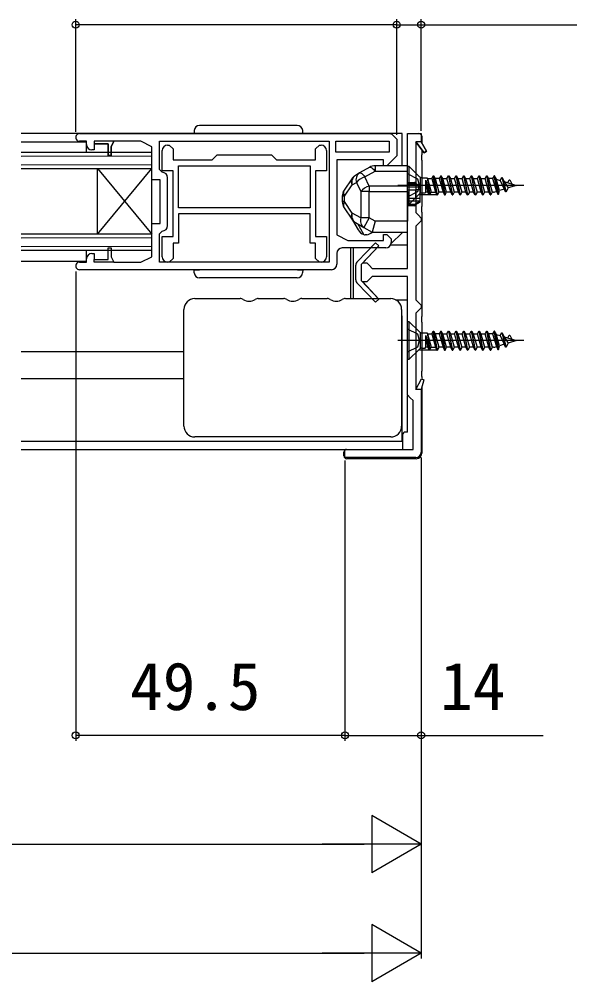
# Model space of a CAD drawing. Units: millimetres, scale not verified. Extents: x -525 to 525, y -782 to 777.
# Drawn here: x -14.4 to 88, y -533.8 to -357 of the extents above; entities that cross this region are included whole.
import ezdxf
from ezdxf.enums import TextEntityAlignment as Align

# ---------------------------------------------------------------- set-up
doc = ezdxf.new("R2010")
doc.units = ezdxf.units.MM
doc.header["$LTSCALE"] = 4
for name, color, linetype in [('0-2_YKK_11', 7, 'Continuous'), ('0-3_YKK_12', 2, 'Continuous'), ('0-4_YKK_13', 4, 'Continuous'), ('0-6_YKK_D', 6, 'Continuous')]:
    doc.layers.add(name, color=color, linetype=linetype)
doc.styles.add('ＭＳ ゴシック', font='')
doc.styles.get('ＭＳ ゴシック').set_extended_font_data('MS Gothic')

msp = doc.modelspace()

# ---------------------------------------------------------------- linework, layer by layer
at = {"layer": '0-2_YKK_11'}
for p, q in [((12.837, -394.9), (12.837, -386.1)), ((52.937, -399), (44.937, -399)), ((43.937, -400), (43.937, -402)), ((47.437, -404.841), (47.437, -402.159)), ((47.437, -404.841), (47.437, -402.159)), ((42.937, -403), (-3.363, -403))]:
    msp.add_line(p, q, dxfattribs=at)
for points in [[(-3.363, -378), (53.937, -378), (54.937, -379), (54.937, -382.1), (53.137, -383.9), (52.537, -383.9), (52.537, -382.8), (43.937, -382.8), (43.937, -396.6), (45.937, -397.6), (52.537, -397.6), (52.537, -396.5), (53.137, -396.5), (53.937, -397.3), (53.937, -398)], [(56.937, -402.75), (56.937, -378), (59.437, -378), (59.437, -379.5), (60.415, -381.244), (60.001, -381.518), (58.437, -379.5), (58.437, -392.5), (58.937, -393), (59.437, -393.5), (59.437, -394), (58.937, -394.5), (58.437, -395), (58.437, -408.5), (58.937, -409), (59.437, -409.5), (59.437, -410), (58.937, -410.5), (58.437, -411), (58.437, -425), (59.478, -423.011), (59.935, -423.191), (59.437, -425), (59.437, -436.5)], [(-2.063, -380), (-2.063, -379.4), (-3.363, -379.4)], [(-1.063, -400), (-0.663, -400), (-0.663, -401.1), (1.937, -401.1), (1.937, -399), (2.437, -399), (2.437, -400.6), (2.937, -401.6), (7.937, -401.6), (9.937, -400.6), (9.937, -394.5), (11.437, -394.5), (11.437, -386.5), (9.937, -386.5), (9.937, -380.4), (7.937, -379.4), (2.937, -379.4), (2.437, -380.4), (2.437, -382), (1.937, -382), (1.937, -379.9), (-0.663, -379.9), (-0.663, -381), (-1.063, -381)], [(11.337, -379.4), (42.537, -379.4), (42.537, -401.6), (11.337, -401.6), (11.337, -396.4), (11.837, -395.9)], [(11.837, -385.1), (11.337, -384.6), (11.337, -379.4)], [(11.837, -400.606), (11.837, -396.906), (13.837, -396.906), (13.837, -384.806), (11.837, -384.806), (11.837, -381.106)], [(12.837, -380.106), (13.137, -380.106), (13.837, -380.806), (13.837, -382.806), (21.037, -382.806), (21.937, -381.906), (31.937, -381.906), (32.837, -382.806), (40.037, -382.806), (40.037, -380.806), (40.737, -380.106), (41.037, -380.106)], [(42.037, -381.106), (42.037, -384.806), (40.037, -384.806), (40.037, -396.906), (42.037, -396.906), (42.037, -400.606)], [(39.037, -392.706), (14.837, -392.706), (14.837, -398.106), (13.837, -398.106), (13.837, -400.906), (13.137, -401.606), (12.837, -401.606)], [(41.037, -401.606), (40.737, -401.606), (40.037, -400.906), (40.037, -398.106), (39.037, -398.106), (39.037, -392.706)], [(47.724, -401.458), (51.056, -398.066), (51.634, -398.619), (48.437, -402.053), (48.437, -404.947), (51.634, -408.381), (51.056, -408.934), (47.724, -405.542)], [(47.724, -401.458), (51.056, -398.066), (51.634, -398.619), (48.72, -401.75), (49.437, -401.75), (49.937, -402.25), (50.437, -402.75), (56.937, -402.75)], [(-3.363, -401.6), (-2.063, -401.6), (-2.063, -401)], [(58.437, -437.5), (45.437, -437.5), (45.437, -436), (57.937, -436), (57.937, -427), (57.437, -426.5), (56.937, -426), (56.937, -404.25), (50.437, -404.25), (49.937, -404.75), (49.437, -405.25), (48.72, -405.25), (51.634, -408.381), (51.056, -408.934), (47.724, -405.542)]]:
    msp.add_lwpolyline(points, dxfattribs=at)
for points in [[(2.937, -379.4), (-0.663, -379.4), (-0.663, -379.9), (1.937, -379.9), (1.937, -382), (2.437, -382), (2.437, -380.4)], [(43.737, -379.4), (53.537, -379.4), (53.537, -381.4), (43.737, -381.4)], [(58.437, -379.5), (60.001, -381.518), (60.415, -381.244), (59.437, -379.5)], [(14.837, -383.906), (39.037, -383.906), (39.037, -391.606), (14.837, -391.606)], [(2.937, -401.6), (-0.663, -401.6), (-0.663, -401.1), (1.937, -401.1), (1.937, -399), (2.437, -399), (2.437, -400.6)], [(58.437, -425), (59.478, -423.011), (59.935, -423.191), (59.437, -425)]]:
    msp.add_lwpolyline(points, close=True, dxfattribs=at)
for centre, radius, start, end in [((-3.363, -378.7), 0.7, 89.99999, 270.00001), ((53.523, -379), 1, 45, 90), ((-1.063, -380), 1, 180.00001, 269.99999), ((12.837, -381.106), 1, 90.00001, 179.99999), ((41.037, -381.106), 1, 0.00001, 89.99999), ((11.837, -386.1), 1, 0.00001, 89.99999), ((11.837, -394.9), 1, 270.00001, 359.99999), ((44.937, -400), 1, 90.00001, 179.99999), ((52.937, -398), 1, 270.00001, 359.99999), ((-1.063, -401), 1, 90.00001, 179.99999), ((12.837, -400.606), 1, 180.00001, 269.99999), ((41.037, -400.606), 1, 270.00001, 359.99999), ((-3.363, -402.3), 0.7, 89.99999, 270.00001), ((42.937, -402), 1, 270.00001, 359.99999), ((48.437, -402.159), 1, 135.51576, 180.00003), ((48.437, -402.159), 1, 135.51576, 180.00003), ((48.437, -404.841), 1, 179.99997, 224.48424), ((48.437, -404.841), 1, 179.99997, 224.48424), ((58.437, -436.5), 1, 270.00001, 359.99999)]:
    msp.add_arc(centre, radius, start, end, dxfattribs=at)
at = {"layer": '0-3_YKK_12'}
for p, q in [((55.937, -378), (-14.063, -378)), ((55.937, -383.9), (55.937, -378)), ((-14.063, -379.483), (-2.287, -379.483)), ((-2.062, -381.499), (-2.062, -379.883)), ((9.932, -381.449), (-14.063, -381.495)), ((9.937, -399.437), (9.937, -381.449)), ((9.937, -382.149), (-14.063, -382.195)), ((9.937, -383.749), (-14.063, -383.795)), ((9.937, -384.449), (-14.063, -384.495)), ((-0.063, -396.437), (-0.063, -384.437)), ((-0.063, -396.437), (9.937, -384.437)), ((-0.063, -384.437), (9.937, -396.437)), ((9.937, -396.449), (-14.063, -396.495)), ((9.937, -397.149), (-14.063, -397.195)), ((53.937, -398.2), (55.937, -396.2)), ((55.937, -396.2), (55.937, -396.1)), ((9.937, -398.749), (-14.063, -398.795)), ((9.937, -399.449), (-14.063, -399.495)), ((46.437, -399), (46.437, -408.3)), ((53.937, -398.2), (53.917, -398.2)), ((-2.062, -401.099), (-2.053, -399.499)), ((-2.243, -401.484), (-14.063, -401.484)), ((55.834, -411.397), (55.937, -411.5)), ((55.937, -434.5), (55.937, -411.5)), ((-14.063, -418), (15.834, -418)), ((-14.063, -423), (15.834, -423)), ((-14.063, -434.5), (55.937, -434.5)), ((-14.063, -436), (45.937, -436))]:
    msp.add_line(p, q, dxfattribs=at)
at = {"layer": '0-4_YKK_13'}
for p, q in [((36.689, -378), (18.686, -378)), ((36.66, -376.5), (18.715, -376.5)), ((36.689, -378), (37.688, -378)), ((37.688, -378), (37.659, -377.448)), ((56.937, -398.5), (56.937, -378)), ((56.937, -378), (59.037, -378)), ((59.537, -378.5), (59.537, -379.678)), ((59.537, -380.919), (59.537, -381.9)), ((59.537, -382.9), (59.537, -381.9)), ((59.537, -382.9), (59.537, -391.4)), ((49.098, -385.946), (50.968, -384.877)), ((56.937, -383.9), (50.968, -383.9)), ((50.968, -383.9), (50.968, -384.877)), ((50.968, -384.877), (56.937, -384.877)), ((56.937, -384.877), (56.937, -383.9)), ((59.053, -385.866), (57.188, -384)), ((46.675, -386.293), (45.273, -388.396)), ((46.778, -387.402), (47.536, -386.969)), ((47.536, -386.969), (48.337, -388.65)), ((56.937, -386.95), (58.221, -386.95)), ((58.221, -386.95), (58.221, -387.164)), ((59.288, -388.9), (59.288, -386.1)), ((60.52, -386.1), (61.057, -389.214)), ((60.603, -386.26), (61.303, -388.74)), ((61.372, -386.26), (62.072, -388.74)), ((72.572, -386.26), (73.272, -388.621)), ((73.538, -389.131), (72.838, -385.75)), ((72.938, -385.75), (73.638, -389.131)), ((73.972, -386.593), (74.672, -388.193)), ((74.238, -386.083), (74.938, -388.703)), ((74.338, -386.083), (75.038, -388.703)), ((74.723, -386.823), (75.423, -387.963)), ((45.376, -389.506), (46.778, -387.402)), ((49.899, -387.627), (49.899, -388.65)), ((49.899, -388.65), (56.937, -388.65)), ((78.284, -387.5), (55.15, -387.5)), ((58.221, -387.164), (56.937, -387.164)), ((56.937, -387.246), (58.371, -387.246)), ((59.237, -387.85), (56.937, -387.85)), ((56.937, -388.35), (58.371, -388.35)), ((56.937, -388.65), (56.937, -394.1)), ((58.371, -387.1), (59.237, -387.6)), ((58.371, -387.1), (58.371, -387.246)), ((58.371, -387.246), (59.237, -387.801)), ((58.371, -388.35), (58.371, -389.85)), ((59.237, -387.801), (59.237, -387.6)), ((59.237, -387.85), (59.237, -387.801)), ((59.237, -388.35), (59.237, -387.85)), ((60.288, -387.378), (60.672, -388.74)), ((63.472, -388.74), (62.703, -388.74)), ((64.872, -388.74), (64.103, -388.74)), ((66.272, -388.74), (65.503, -388.74)), ((67.672, -388.74), (66.903, -388.74)), ((69.072, -388.74), (68.303, -388.74)), ((70.472, -388.74), (69.703, -388.74)), ((71.872, -388.74), (71.103, -388.74)), ((72.762, -388.74), (72.503, -388.74)), ((44.937, -389.506), (44.937, -390.494)), ((45.376, -389.506), (44.937, -389.506)), ((45.376, -390.494), (44.937, -390.494)), ((45.376, -390.494), (45.376, -389.506)), ((46.778, -392.598), (45.376, -390.494)), ((56.937, -389.85), (58.371, -389.85)), ((56.937, -390.35), (59.237, -390.35)), ((57.188, -391), (59.053, -389.134)), ((58.371, -389.85), (59.237, -389.85)), ((59.237, -390.399), (58.371, -390.954)), ((59.237, -390.6), (58.371, -391.1)), ((62.232, -389.25), (59.103, -389.25)), ((59.237, -390.35), (59.237, -389.85)), ((59.237, -390.399), (59.237, -390.35)), ((59.237, -390.6), (59.237, -390.399)), ((62.338, -389.25), (62.438, -389.25)), ((63.738, -389.25), (63.838, -389.25)), ((65.138, -389.25), (65.238, -389.25)), ((66.538, -389.25), (66.638, -389.25)), ((67.938, -389.25), (68.038, -389.25)), ((69.338, -389.25), (69.438, -389.25)), ((70.738, -389.25), (70.838, -389.25)), ((72.138, -389.25), (72.238, -389.25)), ((45.273, -391.604), (46.675, -393.707)), ((56.937, -390.954), (58.371, -390.954)), ((58.221, -391.036), (56.937, -391.036)), ((58.221, -391.25), (56.937, -391.25)), ((58.221, -391.036), (58.221, -391.25)), ((58.371, -390.954), (58.371, -391.1)), ((59.537, -392.4), (59.537, -391.4)), ((48.337, -393.489), (46.778, -392.598)), ((46.822, -393.9), (47.83, -395.646)), ((49.899, -393.489), (48.337, -393.489)), ((49.899, -393.489), (48.906, -395.225)), ((50.968, -394.1), (49.899, -393.489)), ((56.937, -394.1), (50.968, -394.1)), ((59.537, -392.4), (59.537, -411.6)), ((47.347, -394.334), (48.906, -395.225)), ((48.924, -396.541), (47.799, -394.592)), ((48.906, -395.225), (50.437, -396.1)), ((49.436, -396.6), (49.136, -396.6)), ((46.937, -399), (46.937, -401.707)), ((56.937, -398.5), (53.804, -398.5)), ((46.937, -401.707), (46.937, -405.293)), ((36.655, -404.5), (18.72, -404.5)), ((36.69, -403), (37.688, -403)), ((37.688, -403), (37.653, -403.561)), ((46.937, -405.293), (46.937, -408.3)), ((17.834, -408.3), (26.163, -408.3)), ((29.505, -408.3), (34.163, -408.3)), ((37.505, -408.3), (42.163, -408.3)), ((45.505, -408.3), (53.834, -408.3)), ((54.706, -408.5), (56.937, -408.5)), ((56.937, -413.899), (56.937, -408.5)), ((15.834, -414.277), (15.834, -410.3)), ((55.834, -410.3), (55.834, -414.277)), ((59.537, -412.6), (59.537, -411.6)), ((59.053, -414.366), (57.188, -412.5)), ((59.537, -412.6), (59.537, -421.6)), ((15.834, -427.723), (15.834, -414.277)), ((55.834, -414.277), (55.834, -427.723)), ((59.288, -417.4), (59.288, -414.6)), ((60.52, -414.6), (61.057, -417.714)), ((60.603, -414.76), (61.303, -417.24)), ((61.372, -414.76), (62.072, -417.24)), ((72.572, -414.76), (73.272, -417.121)), ((73.538, -417.631), (72.838, -414.25)), ((72.938, -414.25), (73.638, -417.631)), ((73.972, -415.093), (74.672, -416.693)), ((74.238, -414.583), (74.938, -417.203)), ((74.338, -414.583), (75.038, -417.203)), ((74.723, -415.323), (75.423, -416.463)), ((78.284, -416), (55.15, -416)), ((60.288, -415.878), (60.672, -417.24)), ((57.188, -419.5), (59.053, -417.634)), ((62.232, -417.75), (59.103, -417.75)), ((62.338, -417.75), (62.438, -417.75)), ((63.472, -417.24), (62.703, -417.24)), ((63.738, -417.75), (63.838, -417.75)), ((64.872, -417.24), (64.103, -417.24)), ((65.138, -417.75), (65.238, -417.75)), ((66.272, -417.24), (65.503, -417.24)), ((66.538, -417.75), (66.638, -417.75)), ((67.672, -417.24), (66.903, -417.24)), ((67.938, -417.75), (68.038, -417.75)), ((69.072, -417.24), (68.303, -417.24)), ((69.338, -417.75), (69.438, -417.75)), ((70.472, -417.24), (69.703, -417.24)), ((70.738, -417.75), (70.838, -417.75)), ((71.872, -417.24), (71.103, -417.24)), ((72.138, -417.75), (72.238, -417.75)), ((72.762, -417.24), (72.503, -417.24)), ((59.537, -422.6), (59.537, -421.6)), ((59.537, -422.6), (59.537, -422.95)), ((59.537, -424.637), (59.537, -436.702)), ((15.834, -431.7), (15.834, -427.723)), ((55.834, -427.723), (55.834, -431.7)), ((56.937, -432.8), (56.937, -426.099)), ((56.937, -432.8), (56.537, -432.8)), ((53.834, -433.7), (17.834, -433.7)), ((56.037, -433.3), (56.037, -435.8)), ((45.237, -437.201), (45.237, -436.5)), ((45.738, -436), (56.037, -436)), ((56.037, -435.8), (56.037, -436)), ((58.539, -437.7), (45.737, -437.7))]:
    msp.add_line(p, q, dxfattribs=at)
for points in [[(17.717, -377.448), (17.688, -378), (18.686, -378)], [(49.976, -384.164), (48.106, -385.232), (47.347, -385.666)], [(48.106, -385.232), (48.183, -385.21), (48.278, -385.222), (48.389, -385.267), (48.514, -385.345), (48.65, -385.454), (48.794, -385.593), (48.945, -385.758), (49.098, -385.946)], [(49.976, -384.164), (50.054, -384.141), (50.149, -384.153), (50.26, -384.198), (50.385, -384.276), (50.52, -384.386), (50.665, -384.524), (50.815, -384.689), (50.968, -384.877)], [(56.937, -388.65), (56.937, -387.627), (56.937, -384.877)], [(56.937, -387.627), (49.899, -387.627), (49.098, -385.946)], [(56.938, -389.6), (58.853, -388.645), (59.139, -387.5), (58.853, -386.355), (56.938, -385.4)], [(59.619, -386.1), (60.52, -386.1), (60.603, -386.26), (61.372, -386.26), (61.638, -385.75), (61.738, -385.75), (62.003, -386.26), (62.703, -388.74), (62.438, -389.25), (61.738, -385.75)], [(59.619, -388.9), (60.195, -388.9), (60.288, -388.74), (60.288, -386.56), (60.883, -389.145), (60.672, -388.74), (60.288, -388.74)], [(60.883, -389.145), (61.057, -389.214), (61.303, -388.74), (62.072, -388.74), (62.338, -389.25), (61.638, -385.75)], [(63.038, -385.75), (62.772, -386.26), (62.003, -386.26)], [(62.772, -386.26), (63.472, -388.74), (63.738, -389.25), (63.038, -385.75), (63.138, -385.75), (63.838, -389.25), (64.103, -388.74), (63.403, -386.26), (63.138, -385.75)], [(63.403, -386.26), (64.172, -386.26), (64.438, -385.75), (64.538, -385.75), (64.803, -386.26), (65.503, -388.74), (65.238, -389.25), (64.538, -385.75)], [(64.438, -385.75), (65.138, -389.25), (64.872, -388.74), (64.172, -386.26)], [(64.803, -386.26), (65.572, -386.26), (65.838, -385.75), (65.938, -385.75), (66.203, -386.26), (66.903, -388.74), (66.638, -389.25), (65.938, -385.75)], [(65.838, -385.75), (66.538, -389.25), (66.272, -388.74), (65.572, -386.26)], [(66.203, -386.26), (66.972, -386.26), (67.238, -385.75), (67.338, -385.75), (67.603, -386.26), (68.303, -388.74), (68.038, -389.25), (67.338, -385.75)], [(67.238, -385.75), (67.938, -389.25), (67.672, -388.74), (66.972, -386.26)], [(67.603, -386.26), (68.372, -386.26), (68.638, -385.75), (68.738, -385.75), (69.003, -386.26), (69.703, -388.74), (69.438, -389.25), (68.738, -385.75)], [(68.638, -385.75), (69.338, -389.25), (69.072, -388.74), (68.372, -386.26)], [(69.003, -386.26), (69.772, -386.26), (70.038, -385.75), (70.138, -385.75), (70.403, -386.26), (71.103, -388.74), (70.838, -389.25), (70.138, -385.75)], [(70.038, -385.75), (70.738, -389.25), (70.472, -388.74), (69.772, -386.26)], [(70.403, -386.26), (71.172, -386.26), (71.438, -385.75), (71.538, -385.75), (71.803, -386.26), (72.503, -388.74), (72.238, -389.25), (71.538, -385.75)], [(71.438, -385.75), (72.138, -389.25), (71.872, -388.74), (71.172, -386.26)], [(73.233, -386.368), (73.972, -386.593), (74.238, -386.083), (74.338, -386.083), (74.723, -386.823), (76.938, -387.5), (75.423, -387.963), (75.038, -388.703), (74.938, -388.703), (74.672, -388.193), (73.822, -388.453), (73.203, -386.26), (72.938, -385.75), (72.838, -385.75), (72.572, -386.26), (71.803, -386.26)], [(75.372, -387.021), (75.638, -386.511), (75.738, -386.511), (76.123, -387.251)], [(49.899, -393.489), (49.899, -388.65), (48.337, -388.65), (48.337, -393.489)], [(58.221, -387.164), (58.249, -387.162), (58.273, -387.159), (58.305, -387.152), (58.34, -387.137), (58.369, -387.109), (58.371, -387.1)], [(59.237, -389.85), (59.237, -388.35), (58.371, -388.35)], [(72.996, -388.705), (73.272, -388.621), (73.538, -389.131), (73.638, -389.131), (73.822, -388.453)], [(58.371, -391.1), (58.36, -391.077), (58.344, -391.065), (58.301, -391.047), (58.275, -391.041), (58.243, -391.037), (58.221, -391.036)], [(50.968, -394.1), (50.437, -396.1), (56.937, -396.1), (56.937, -394.1)], [(17.722, -403.561), (17.688, -403), (18.686, -403)], [(56.938, -418.1), (58.853, -417.145), (59.139, -416), (58.853, -414.855), (56.938, -413.9)], [(59.619, -414.6), (60.52, -414.6), (60.603, -414.76), (61.372, -414.76), (61.638, -414.25), (61.738, -414.25), (62.003, -414.76), (62.703, -417.24), (62.438, -417.75), (61.738, -414.25)], [(59.619, -417.4), (60.195, -417.4), (60.288, -417.24), (60.288, -415.06), (60.883, -417.645), (60.672, -417.24), (60.288, -417.24)], [(60.883, -417.645), (61.057, -417.714), (61.303, -417.24), (62.072, -417.24), (62.338, -417.75), (61.638, -414.25)], [(63.038, -414.25), (62.772, -414.76), (62.003, -414.76)], [(62.772, -414.76), (63.472, -417.24), (63.738, -417.75), (63.038, -414.25), (63.138, -414.25), (63.838, -417.75), (64.103, -417.24), (63.403, -414.76), (63.138, -414.25)], [(63.403, -414.76), (64.172, -414.76), (64.438, -414.25), (64.538, -414.25), (64.803, -414.76), (65.503, -417.24), (65.238, -417.75), (64.538, -414.25)], [(64.438, -414.25), (65.138, -417.75), (64.872, -417.24), (64.172, -414.76)], [(64.803, -414.76), (65.572, -414.76), (65.838, -414.25), (65.938, -414.25), (66.203, -414.76), (66.903, -417.24), (66.638, -417.75), (65.938, -414.25)], [(65.838, -414.25), (66.538, -417.75), (66.272, -417.24), (65.572, -414.76)], [(66.203, -414.76), (66.972, -414.76), (67.238, -414.25), (67.338, -414.25), (67.603, -414.76), (68.303, -417.24), (68.038, -417.75), (67.338, -414.25)], [(67.238, -414.25), (67.938, -417.75), (67.672, -417.24), (66.972, -414.76)], [(67.603, -414.76), (68.372, -414.76), (68.638, -414.25), (68.738, -414.25), (69.003, -414.76), (69.703, -417.24), (69.438, -417.75), (68.738, -414.25)], [(68.638, -414.25), (69.338, -417.75), (69.072, -417.24), (68.372, -414.76)], [(69.003, -414.76), (69.772, -414.76), (70.038, -414.25), (70.138, -414.25), (70.403, -414.76), (71.103, -417.24), (70.838, -417.75), (70.138, -414.25)], [(70.038, -414.25), (70.738, -417.75), (70.472, -417.24), (69.772, -414.76)], [(70.403, -414.76), (71.172, -414.76), (71.438, -414.25), (71.538, -414.25), (71.803, -414.76), (72.503, -417.24), (72.238, -417.75), (71.538, -414.25)], [(71.438, -414.25), (72.138, -417.75), (71.872, -417.24), (71.172, -414.76)], [(73.233, -414.868), (73.972, -415.093), (74.238, -414.583), (74.338, -414.583), (74.723, -415.323), (76.938, -416), (75.423, -416.463), (75.038, -417.203), (74.938, -417.203), (74.672, -416.693), (73.822, -416.953), (73.203, -414.76), (72.938, -414.25), (72.838, -414.25), (72.572, -414.76), (71.803, -414.76)], [(75.372, -415.521), (75.638, -415.011), (75.738, -415.011), (76.123, -415.751)], [(72.996, -417.205), (73.272, -417.121), (73.538, -417.631), (73.638, -417.631), (73.822, -416.953)]]:
    msp.add_lwpolyline(points, dxfattribs=at)
for points in [[(57.188, -391), (56.938, -391), (56.938, -384), (57.188, -384)], [(57.188, -419.5), (56.938, -419.5), (56.938, -412.5), (57.188, -412.5)]]:
    msp.add_lwpolyline(points, close=True, dxfattribs=at)
for centre, radius, start, end in [((18.715, -377.5), 1, 90, 177), ((36.66, -377.5), 1, 3, 90), ((59.037, -378.5), 0.5, 0, 90), ((49.005, -386.489), 1.546, 125.60247, 198.08496), ((50.968, -385.9), 2, 90, 119.74488), ((47.623, -386.765), 1.059, 153.53555, 217.00781), ((48.34, -387.402), 2, 119.74488, 146.30993), ((48.247, -386.922), 1.546, 125.60247, 198.08496), ((50.244, -389.399), 3.638, 108.35855, 138.09256), ((58.221, -387.1), 0.15, 0, 90), ((59.619, -385.3), 0.8, 224.99999, 269.99998), ((46.937, -389.506), 2, 146.30993, 180), ((46.221, -388.868), 1.059, 153.53555, 217.00781), ((51.044, -391.08), 3.638, 108.35855, 138.09256), ((72.762, -387.94), 0.8, 269.99998, 286.99998), ((46.937, -390.494), 2, 180, 213.69007), ((46.221, -391.132), 1.059, 142.99219, 206.46445), ((59.619, -389.7), 0.8, 90, 134.99999), ((58.221, -391.1), 0.15, 270, 0), ((47.623, -393.235), 1.059, 142.99219, 206.46445), ((48.34, -392.598), 2, 213.69007, 240.25512), ((48.247, -393.078), 1.546, 161.91504, 234.39753), ((49.806, -393.968), 1.546, 161.91504, 234.39753), ((49.562, -394.646), 2, 210, 251.40962), ((49.562, -394.646), 2, 251.40962, 257.71285), ((49.076, -394.633), 2, 280.36249, 312.83389), ((18.72, -403.5), 1, 183.5, 270), ((36.655, -403.5), 1, 270, 356.5), ((17.834, -410.3), 2, 90, 180), ((26.176, -409.3), 1, 56.44269, 90), ((27.834, -406.8), 2, 236.44269, 303.55731), ((29.492, -409.3), 1, 90, 123.55731), ((34.176, -409.3), 1, 56.44269, 90), ((35.834, -406.8), 2, 236.44269, 303.55731), ((37.492, -409.3), 1, 90, 123.55731), ((42.176, -409.3), 1, 56.44269, 90), ((43.834, -406.8), 2, 236.44269, 303.55731), ((45.492, -409.3), 1, 90, 123.55731), ((53.834, -410.3), 2, 0, 90), ((59.619, -413.8), 0.8, 224.99999, 269.99998), ((59.619, -418.2), 0.8, 90, 134.99999), ((72.762, -416.44), 0.8, 269.99998, 286.99998), ((17.834, -431.7), 2, 180, 270), ((53.834, -431.7), 2, 270, 0), ((56.537, -433.3), 0.5, 90, 180)]:
    msp.add_arc(centre, radius, start, end, dxfattribs=at)
for centre, major_axis, ratio, start_param, end_param in [((45.738, -436.5), (-0.501, 0), 0.998135, 4.712389, 6.2831853), ((45.738, -437.199), (0.355, 0.355), 0.99628, 2.358058, 3.9251274), ((58.536, -436.698), (0.71, -0.71), 0.99628, 5.4996506, 7.06672)]:
    msp.add_ellipse(centre, major_axis=major_axis, ratio=ratio, start_param=start_param, end_param=end_param, dxfattribs=at)
at = {"layer": '0-6_YKK_D'}
for p, q in [((-4.063, -377.7), (-4.063, -357)), ((54.937, -378.207), (54.937, -357)), ((54.937, -378.207), (54.937, -357)), ((59.437, -377.5), (59.437, -357)), ((54.937, -358), (-4.063, -358)), ((-4.063, -403.3), (-4.063, -489.5)), ((45.437, -438), (45.437, -489.5)), ((45.438, -438.019), (45.438, -489.5)), ((59.437, -437.5), (59.437, -489.5)), ((59.437, -437.5), (59.437, -529.5)), ((59.437, -437.5), (59.437, -509.5)), ((45.437, -488.5), (-4.063, -488.5)), ((59.437, -508.5), (50.344, -503.25)), ((50.344, -503.25), (50.344, -513.75)), ((-80.063, -508.5), (48.937, -508.5)), ((59.437, -508.5), (41.251, -508.5)), ((59.437, -508.5), (50.344, -513.75)), ((59.437, -528.5), (50.344, -523.25)), ((50.344, -523.25), (50.344, -533.75)), ((-380.063, -528.5), (48.937, -528.5)), ((59.437, -528.5), (41.251, -528.5)), ((59.437, -528.5), (50.344, -533.75))]:
    msp.add_line(p, q, dxfattribs=at)
for points in [[(54.937, -358), (59.437, -358), (88.037, -358)], [(45.438, -488.5), (59.437, -488.5), (81.834, -488.5)]]:
    msp.add_lwpolyline(points, dxfattribs=at)
for centre in [(-4.063, -358), (54.937, -358), (54.937, -358), (59.437, -358), (-4.063, -488.5), (45.437, -488.5), (45.438, -488.5), (59.437, -488.5)]:
    msp.add_circle(centre, 0.637, dxfattribs=at)

# ---------------------------------------------------------------- texts
at = {"layer": '0-6_YKK_D', "style": 'ＭＳ ゴシック'}
for s, p in [('49.5', (5.96, -486.5)), ('14', (62.925, -486.5))]:
    msp.add_text(s, height=8.798, dxfattribs=at).set_placement(p, align=Align.BOTTOM_LEFT)

doc.saveas('drawing.dxf')
